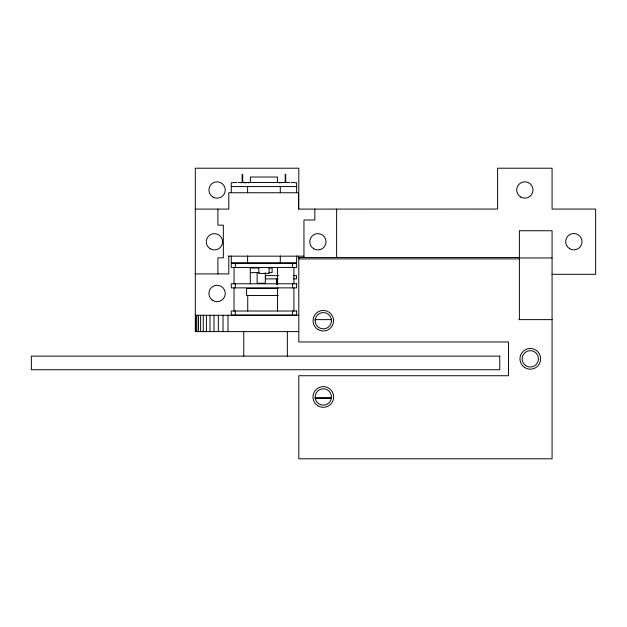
<?xml version="1.0" encoding="UTF-8"?>
<svg xmlns="http://www.w3.org/2000/svg" width="627" height="627" viewBox="0 0 627 627"><rect width="100%" height="100%" fill="white"/><g stroke="black" fill="none" stroke-linecap="round" stroke-linejoin="round"><path stroke-width="0.94" d="M276.773 284.603L276.805 278.882M315.146 320.421L315.389 318.728M315.24 398.059L331.424 397.957A8.167 8.167 0 0 0 320.107 389.453A8.167 8.167 0 0 0 318.406 403.506A8.167 8.167 0 0 0 331.424 397.957M238.08 182.481L289.674 182.481M231.269 186.564L296.634 186.564M195.35 209.089L228.792 209.089L228.792 192.748L298.515 192.748L298.515 209.089L497.611 209.057L497.611 168.208L552.073 168.208L552.073 209.057L595.65 209.057L595.65 274.312L552.073 274.312M228.792 256.169L303.954 256.169M519.391 257.532L298.515 257.532L298.515 256.169M519.391 257.971L552.073 257.971M298.797 258.896L519.391 258.896M250.338 267.995L258.41 267.995M268.928 267.995L272.118 267.995L272.118 272.62L268.928 272.62M250.338 272.62L259.186 272.62M195.35 273.905L228.792 273.905L228.792 255.918M278.56 275.621L265.456 275.621L265.456 278.882L277.973 278.882M293.648 275.621L296.547 275.621L296.547 278.882L293.648 278.882M278.082 288.42L246.615 288.42L246.615 295.497L278.286 295.497M195.263 315.271L298.797 315.271M315.256 319.629L331.377 319.629M518.85 319.629L552.073 319.629M298.797 331.612L195.31 331.612L195.31 168.208L298.797 168.208L298.797 209.057M315.553 398.059L331.181 398.059M315.169 397.698L315.499 399.375M331.362 319.308L331.471 321.016A8.167 8.167 0 0 1 318.971 327.639A8.167 8.167 0 0 1 319.488 313.5A8.167 8.167 0 0 1 331.471 321.016M277.165 278.882L277.189 284.603M519.391 319.629L519.391 230.736L552.073 230.736L552.073 458.792L298.797 458.792L298.797 375.73L508.505 375.73L508.505 341.958L298.797 341.958L298.797 257.532M336.636 209.089L336.636 257.532M314.848 209.089L314.848 219.983L303.954 219.983L303.954 257.532M296.634 192.395L296.634 182.747L291.187 182.481M296.634 255.973L296.634 262.815L231.269 262.815L231.269 255.973M293.906 267.447L293.906 283.788M293.906 287.871L293.906 311.023M292.59 263.364L292.59 267.447M292.55 283.788L292.55 287.871M292.55 311.023L292.55 315.107M287.346 331.244L287.346 356.12M285.74 182.481L285.74 174.306L285.191 174.306L285.191 182.481M281.108 182.481L281.108 183.021M280.293 186.564L280.293 192.426M280.293 255.973L280.293 262.815M279.477 182.481L279.477 183.021M277.565 182.481L277.565 177.033L250.338 177.033L250.338 182.481M277.565 267.447L277.565 283.788M277.565 287.871L277.565 311.023M269.093 267.447L269.093 273.443L258.857 273.443L258.857 267.447M265.315 272.62L265.315 283.239L257.141 283.239L257.141 272.62M250.291 267.447L250.291 283.788M248.292 182.481L248.292 183.021M247.736 295.497L247.736 311.023M247.61 186.564L247.61 192.426M247.61 255.973L247.61 262.815M245.706 182.481L245.706 183.021M244.068 182.481L244.068 183.021M243.77 331.244L243.77 356.12M242.712 182.481L242.712 174.306L242.163 174.306L242.163 182.481M241.481 182.481L241.481 183.021M236.716 182.481L231.269 182.747L231.269 192.395M235.352 263.364L235.352 267.447M235.352 283.788L235.352 287.871M235.352 311.023L235.352 315.107M234.036 267.447L234.036 283.788M234.02 287.871L234.02 311.023M227.993 315.271L227.993 331.612M223.024 315.271L223.024 331.612M218.337 315.271L218.337 331.612M217.898 209.089L217.898 225.156L223.345 225.156L223.345 257.838L217.898 257.838L217.898 273.905M213.972 315.271L213.972 331.612M209.982 315.271L209.982 331.612M206.401 315.271L206.401 331.612M203.273 315.271L203.273 331.612M200.616 315.271L200.616 331.612M198.477 315.271L198.477 331.612M196.854 315.271L196.854 331.612M195.781 315.271L195.781 331.612M296.634 263.364L231.269 263.364L231.269 267.447L296.634 267.447L296.634 263.364M296.634 283.788L231.269 283.788L231.269 287.871L296.634 287.871L296.634 283.788M296.634 311.023L231.269 311.023L231.269 315.107L296.634 315.107L296.634 311.023M499.758 356.12L31.35 356.12L31.35 369.742L499.758 369.742L499.758 356.12M569.778 248.762A8.167 8.167 0 0 0 582.036 241.685A8.167 8.167 0 0 0 569.778 234.608A8.167 8.167 0 0 0 569.778 248.762M520.755 197.066A8.167 8.167 0 0 0 533.013 189.997A8.167 8.167 0 0 0 520.755 182.919A8.167 8.167 0 0 0 520.755 197.066M213.015 197.066A8.167 8.167 0 0 0 225.265 189.997A8.167 8.167 0 0 0 213.015 182.919A8.167 8.167 0 0 0 213.015 197.066M212.098 299.949A8.167 8.167 0 0 0 225.195 294.58A8.167 8.167 0 0 0 214.003 285.92A8.167 8.167 0 0 0 212.098 299.949M317.803 405.732A10.345 10.345 0 0 0 333.65 397.361A10.345 10.345 0 0 0 318.477 387.823A10.345 10.345 0 0 0 317.803 405.732M318.171 329.614A10.275 10.275 0 0 0 333.58 320.718A10.275 10.275 0 0 0 318.171 311.823A10.275 10.275 0 0 0 318.171 329.614M525.324 365.337A8.167 8.167 0 0 0 538.389 359.898A8.167 8.167 0 0 0 527.15 351.3A8.167 8.167 0 0 0 525.324 365.337M524.721 367.563A10.345 10.345 0 0 0 540.631 359.31A10.345 10.345 0 0 0 525.52 349.662A10.345 10.345 0 0 0 524.721 367.563M313.829 248.825A8.151 8.151 0 0 0 326.048 241.771A8.151 8.151 0 0 0 313.829 234.717A8.151 8.151 0 0 0 313.829 248.825M210.335 248.833A8.159 8.159 0 0 0 222.569 241.771A8.159 8.159 0 0 0 210.335 234.71A8.159 8.159 0 0 0 210.335 248.833"/></g></svg>
